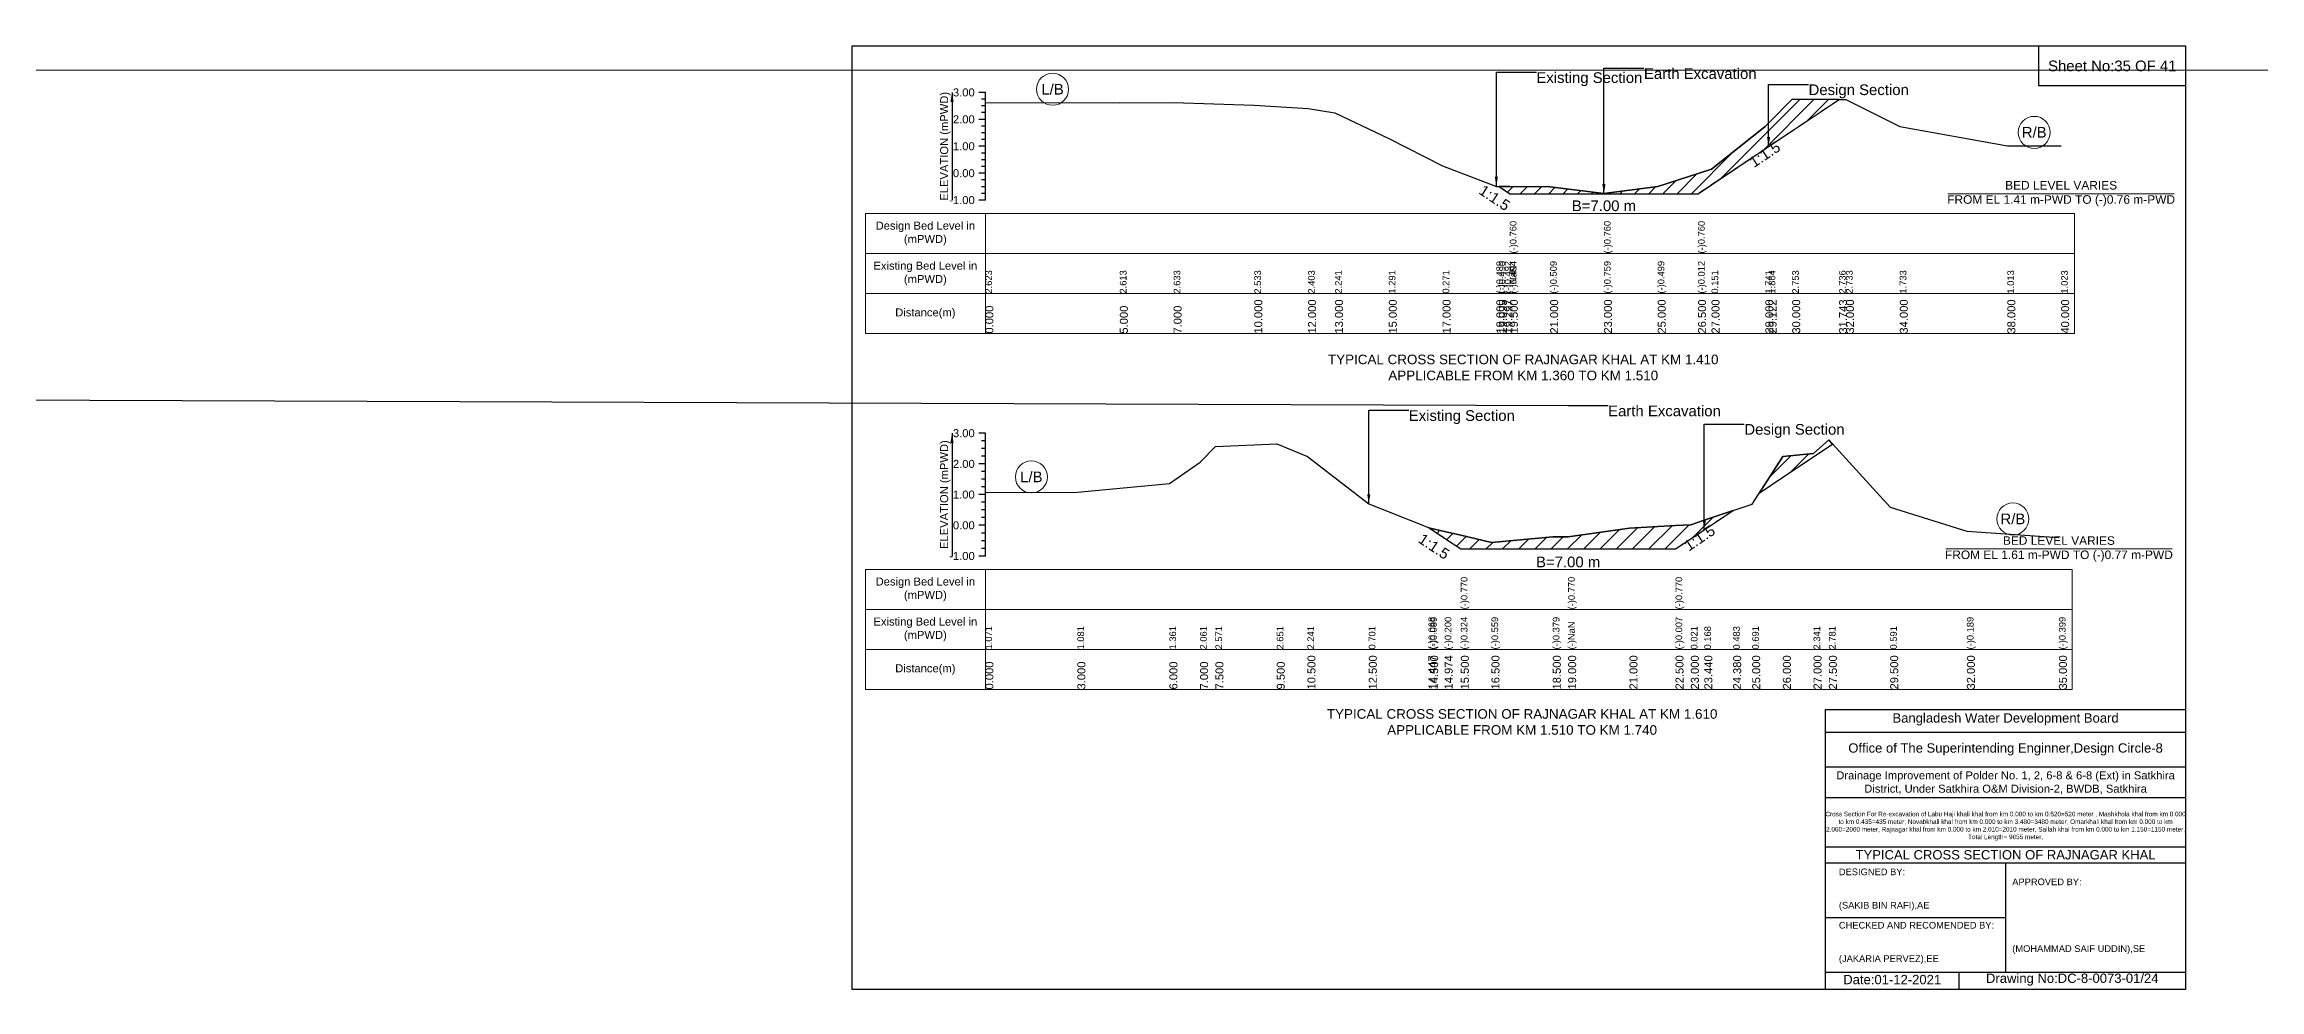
# Model space of a CAD drawing. Header units: inches. Extents: x 0 to 506000, y -4242 to 7.
# Drawn here: x 436366 to 446333, y -4242 to 7 of the extents above; entities that cross this region are included whole.
import ezdxf

# ---------------------------------------------------------------- set-up
doc = ezdxf.new("R2010")
doc.units = ezdxf.units.IN
doc.header["$LTSCALE"] = 7
doc.header["$MEASUREMENT"] = 0
doc.linetypes.add('DASHED', pattern=[0.75, 0.5, -0.25])
for name, color, linetype, lineweight in [('Cross section Data Border', 7, 'Continuous', 9), ('Cross Section Labels', 7, 'Continuous', 9), ('Design_Bed_Level for Xsection', 7, 'DASHED', 25), ('Existing_Bed_Level for Xsection', 7, 'Continuous', 25), ('Long Section Labels', 7, 'Continuous', 9)]:
    doc.layers.add(name, color=color, linetype=linetype, lineweight=lineweight)
doc.styles.get("Standard").update_dxf_attribs({"font": 'arial.ttf'})
doc.dimstyles.get("Standard").update_dxf_attribs({"dimtxt": 0.18, "dimasz": 0.18, "dimexe": 0.18, "dimexo": 0.0625, "dimgap": 0.09, "dimtad": 0, "dimtih": 1, "dimtoh": 1, "dimdec": 4, "dimzin": 0, "dimdsep": 46, "dimtxsty": 'Standard', "dimcen": 0.09, "dimadec": 0, "dimazin": 0, "dimtfac": 1, "dimtdec": 4, "dimtofl": 0, "dimtmove": 0, "dimatfit": 3, "dimfxl": 1, "dimtolj": 1, "dimtzin": 0, "dimarcsym": 0})

msp = doc.modelspace()

# ---------------------------------------------------------------- hatches: boundary and pattern name
at = {"layer": 'Existing_Bed_Level for Xsection'}
h = msp.add_hatch(dxfattribs=at)
h.set_pattern_fill('ANSI31', color=256, scale=363, style=0)
h.paths.add_polyline_path([(442910.5, -631.4), (442935, -647.8), (442959.5, -664.1), (443141, -664.1), (443383, -664.1), (443625, -664.1), (443806.5, -664.1), (443867, -623.8), (444109, -462.5), (444123.7, -452.6), (444230, -381.8), (444440.9, -241.2), (444230, -239), (444123.7, -346.6), (444109, -361.5), (443867, -553.9), (443806.5, -573.6), (443625, -632.5), (443383, -664), (443141, -633.8), (442959.5, -631.9), (442935, -631.7)])
h = msp.add_hatch(dxfattribs=at)
h.set_pattern_fill('ANSI31', color=256, scale=414, style=0)
h.paths.add_polyline_path([(444082.1, -2009.7), (444188, -1939.1), (444326, -1847.1), (444395, -1801.1), (444412.1, -1789.8), (444395, -1771.1), (444326, -1831.8), (444188, -1845.6)])
h = msp.add_hatch(dxfattribs=at)
h.set_pattern_fill('ANSI31', color=256, scale=414, style=0)
h.paths.add_polyline_path([(442593.7, -2164.3), (442601, -2169.1), (442666.4, -2212.7), (442739, -2261.1), (442877, -2261.1), (443153, -2261.1), (443222, -2261.1), (443498, -2261.1), (443705, -2261.1), (443774, -2215.1), (443834.7, -2174.6), (443964.4, -2088.2), (443834.7, -2131.6), (443774, -2152), (443705, -2155.8), (443498, -2167.1), (443222, -2207.2), (443153, -2207.2), (442877, -2232), (442739, -2199.6), (442666.4, -2182.5), (442601, -2167.1)])

# ---------------------------------------------------------------- linework, layer by layer
for points in [[(440000, 0), (446000, 0), (446000, -4242), (440000, -4242)], [(445340, 0), (446000, 0), (446000, -180), (445340, -180)]]:
    msp.add_lwpolyline(points, close=True)
for points in [[(444380, -4242), (444380, -2982), (446000, -2982)], [(444380, -3084), (446000, -3084)], [(444380, -3240), (446000, -3240)], [(444380, -3378), (446000, -3378)], [(444380, -3600), (446000, -3600)], [(444380, -3672), (446000, -3672)], [(445190, -3672), (445190, -4164)], [(444380, -3918), (445190, -3918)], [(444380, -4164), (446000, -4164)], [(444980, -4164), (444980, -4242)]]:
    msp.add_lwpolyline(points)
at = {"layer": 'Cross section Data Border'}
for points in [[(440060, -753.2), (445500, -753.2), (445500, -1293.2), (440060, -1293.2)], [(440060, -2352.9), (445490, -2352.9), (445490, -2892.9), (440060, -2892.9)]]:
    msp.add_lwpolyline(points, close=True, dxfattribs=at)
for points in [[(440600, -753.2), (440600, -1293.2)], [(440060, -933.2), (445500, -933.2)], [(440060, -1113.2), (445500, -1113.2)], [(440600, -2352.9), (440600, -2892.9)], [(440060, -2532.9), (445490, -2532.9)], [(440060, -2712.9), (445490, -2712.9)]]:
    msp.add_lwpolyline(points, dxfattribs=at)
at = {"layer": 'Cross Section Labels'}
for points in [[(444931, -664.1), (445949, -664.1)], [(444921, -2261.1), (445939, -2261.1)]]:
    msp.add_lwpolyline(points, dxfattribs=at)
for centre in [(440902.5, -194.9), (445319, -388.5), (440807, -1937.4), (445223, -2126.4)]:
    msp.add_circle(centre, 72, dxfattribs=at)
at = {"layer": 'Design_Bed_Level for Xsection'}
for points in [[(442910.5, -631.4), (442935, -647.8), (442959.5, -664.1), (443383, -664.1), (443806.5, -664.1), (444123.7, -452.6), (444440.9, -241.2)], [(442593.7, -2164.3), (442666.4, -2212.7), (442739, -2261.1), (443222, -2261.1), (443705, -2261.1), (443834.7, -2174.6), (443964.4, -2088.2)]]:
    msp.add_lwpolyline(points, dxfattribs=at)
at = {"layer": 'Existing_Bed_Level for Xsection'}
for points in [[(440600, -209.2), (440570, -209.2)], [(440600, -239.4), (440582, -239.4)], [(440600, -269.7), (440582, -269.7)], [(440600, -693.2), (440600, -572.2), (440600, -451.2), (440600, -330.2), (440600, -209.2)], [(440600, -254.8), (441205, -256), (441447, -253.6), (441810, -265.7), (442052, -281.4), (442173, -301), (442415, -415.9), (442657, -539.4), (442899, -631.3), (442910.5, -631.4), (442935, -631.7), (442959.5, -631.9), (442959.5, -631.9), (443141, -633.8), (443383, -664), (443383, -664), (443625, -632.5), (443806.5, -573.6), (443806.5, -573.6), (443867, -553.9), (444109, -361.5), (444123.7, -346.6), (444230, -239), (444440.9, -241.2), (444472, -241.5), (444714, -362.5), (445198, -449.6), (445440, -448.4)], [(440600, -330.2), (440570, -330.2)], [(440600, -299.9), (440582, -299.9)], [(440600, -360.4), (440582, -360.4)], [(440600, -390.7), (440582, -390.7)], [(440600, -451.2), (440570, -451.2)], [(440600, -420.9), (440582, -420.9)], [(440600, -481.4), (440582, -481.4)], [(440600, -572.2), (440570, -572.2)], [(440600, -511.7), (440582, -511.7)], [(440600, -541.9), (440582, -541.9)], [(440600, -693.2), (440570, -693.2)], [(440600, -602.4), (440582, -602.4)], [(440600, -632.7), (440582, -632.7)], [(440600, -662.9), (440582, -662.9)], [(440600, -1740.9), (440570, -1740.9)], [(440600, -1775.4), (440582, -1775.4)], [(440600, -2292.9), (440600, -2154.9), (440600, -2016.9), (440600, -1878.9), (440600, -1740.9)], [(440600, -2007.1), (441014, -2005.7), (441428, -1967), (441566, -1870.4), (441635, -1800.1), (441911, -1789), (442049, -1845.6), (442325, -2058.1), (442593.7, -2164.3), (442601, -2167.1), (442666.4, -2182.5), (442739, -2199.6), (442739, -2199.6), (442877, -2232), (443153, -2207.2), (443222, -2207.2), (443222, -2207.2), (443498, -2167.1), (443705, -2155.8), (443705, -2155.8), (443774, -2152), (443834.7, -2131.6), (443964.4, -2088.2), (444050, -2059.5), (444188, -1845.6), (444326, -1831.8), (444395, -1771.1), (444671, -2073.3), (445016, -2180.9), (445430, -2209.9)], [(440600, -1878.9), (440570, -1878.9)], [(440600, -1809.9), (440582, -1809.9)], [(440600, -1844.4), (440582, -1844.4)], [(440600, -1913.4), (440582, -1913.4)], [(440600, -1947.9), (440582, -1947.9)], [(440600, -1982.4), (440582, -1982.4)], [(440600, -2016.9), (440570, -2016.9)], [(440600, -2051.4), (440582, -2051.4)], [(440600, -2085.9), (440582, -2085.9)], [(440600, -2154.9), (440570, -2154.9)], [(440600, -2120.4), (440582, -2120.4)], [(440600, -2189.4), (440582, -2189.4)], [(440600, -2223.9), (440582, -2223.9)], [(440600, -2258.4), (440582, -2258.4)], [(440600, -2292.9), (440570, -2292.9)]]:
    msp.add_lwpolyline(points, dxfattribs=at)
for points in [[(442910.5, -631.4), (442910.5, -631.4), (442935, -647.8), (442959.5, -664.1), (442959.5, -664.1), (443141, -664.1), (443383, -664.1), (443383, -664.1), (443625, -664.1), (443806.5, -664.1), (443806.5, -664.1), (443867, -623.8), (444109, -462.5), (444123.7, -452.6), (444230, -381.8), (444440.9, -241.2), (444230, -239), (444123.7, -346.6), (444109, -361.5), (443867, -553.9), (443806.5, -573.6), (443806.5, -573.6), (443625, -632.5), (443383, -664), (443383, -664), (443141, -633.8), (442959.5, -631.9), (442959.5, -631.9), (442935, -631.7), (442910.5, -631.4)], [(444082.1, -2009.7), (444188, -1939.1), (444326, -1847.1), (444395, -1801.1), (444412.1, -1789.8), (444395, -1771.1), (444326, -1831.8), (444188, -1845.6)], [(442593.7, -2164.3), (442593.7, -2164.3), (442601, -2169.1), (442666.4, -2212.7), (442739, -2261.1), (442739, -2261.1), (442877, -2261.1), (443153, -2261.1), (443222, -2261.1), (443222, -2261.1), (443498, -2261.1), (443705, -2261.1), (443705, -2261.1), (443774, -2215.1), (443834.7, -2174.6), (443964.4, -2088.2), (443964.4, -2088.2), (443964.4, -2088.2), (443834.7, -2131.6), (443774, -2152), (443705, -2155.8), (443705, -2155.8), (443498, -2167.1), (443222, -2207.2), (443222, -2207.2), (443153, -2207.2), (442877, -2232), (442739, -2199.6), (442739, -2199.6), (442666.4, -2182.5), (442601, -2167.1), (442593.7, -2164.3)]]:
    msp.add_lwpolyline(points, close=True, dxfattribs=at)

# ---------------------------------------------------------------- texts
at = {"attachment_point": 5}
for s, insert, char_height in [('Sheet No:35 OF 41', (445670, -90), 48), ('Bangladesh Water Development Board', (445190, -3027), 42), ('Office of The Superintending Enginner,Design Circle-8', (445190, -3162), 42)]:
    msp.add_mtext(s, dxfattribs=dict(at, insert=insert, char_height=char_height))
for s, insert, char_height, width, attachment_point in [('Drainage Improvement of Polder No. 1, 2, 6-8 & 6-8 (Ext) in Satkhira District, Under Satkhira O&M Division-2, BWDB, Satkhira', (445190, -3312), 36, 1680, 5), ('Cross Section For Re-excavation of Labu Haji khali khal from km 0.000 to km 0.520=520 meter , Mashkhola khal from km 0.000 to km 0.435=435 meter, Novabkhali khal from km 0.000 to km 3.480=3480 meter, Omarkhali khal from km 0.000 to km 2.060=2060 meter, Rajnagar khal from km 0.000 to km 2.010=2010 meter, Sallah khal from km 0.000 to km 1.150=1150 meter, Total Length= 9655 meter. ', (445190, -3507), 20.5611, 1620, 5), ('TYPICAL CROSS SECTION OF RAJNAGAR KHAL', (445190, -3636), 42, 1680, 5), ('DESIGNED BY:^J^J^J(SAKIB BIN RAFI),AE', (444440, -3792), 30, 840, 4), ('APPROVED BY:^J^J^J^J^J^J(MOHAMMAD SAIF UDDIN),SE', (445220, -3912), 30, 840, 4), ('CHECKED AND RECOMENDED BY:^J^J^J(JAKARIA PERVEZ),EE', (444440, -4032), 30, 840, 4), ('Date:01-12-2021', (444680, -4197), 42, 840, 5), ('Drawing No:DC-8-0073-01/24', (445490, -4197), 42, 1320, 5)]:
    msp.add_mtext(s, dxfattribs=dict(insert=insert, char_height=char_height, width=width, attachment_point=attachment_point))
at = {"layer": 'Cross section Data Border', "char_height": 36, "width": 480, "attachment_point": 5}
for s, insert in [('Design Bed Level in (mPWD)', (440330, -843.2)), ('Existing Bed Level in (mPWD)', (440330, -1023.2)), ('Distance(m)', (440330, -1203.2)), ('Design Bed Level in (mPWD)', (440330, -2442.9)), ('Existing Bed Level in (mPWD)', (440330, -2622.9)), ('Distance(m)', (440330, -2802.9))]:
    msp.add_mtext(s, dxfattribs=dict(at, insert=insert))
at = {"layer": 'Cross Section Labels'}
for s, insert, char_height, attachment_point in [('Earth Excavation', (443563, -100.3), 48, 1), ('L/B', (440902.5, -194.9), 48, 5), ('Existing Section', (443079, -118.4), 48, 1), ('Design Section', (444303.7, -172.9), 48, 1), ('R/B', (445319, -388.5), 48, 5), ('B=7.00 m', (443383, -694.4), 48, 2), ('BED LEVEL VARIES ^JFROM EL 1.41 m-PWD TO (-)0.76 m-PWD', (445440, -664.1), 38.4, 5), ('TYPICAL CROSS SECTION OF RAJNAGAR KHAL AT KM 1.410^JAPPLICABLE FROM KM 1.360 TO KM 1.510', (443020, -1445.5), 43.2, 5), ('Existing Section', (442505, -1637.4), 48, 1), ('Earth Excavation', (443402, -1616.7), 48, 1), ('Design Section', (444014.7, -1699.5), 48, 1), ('L/B', (440807, -1937.4), 48, 5), ('R/B', (445223, -2126.4), 48, 5), ('BED LEVEL VARIES ^JFROM EL 1.61 m-PWD TO (-)0.77 m-PWD', (445430, -2261.1), 38.4, 5), ('B=7.00 m', (443222, -2295.6), 48, 2), ('TYPICAL CROSS SECTION OF RAJNAGAR KHAL AT KM 1.610^JAPPLICABLE FROM KM 1.510 TO KM 1.740', (443015, -3039), 43.2, 5)]:
    msp.add_mtext(s, dxfattribs=dict(at, insert=insert, char_height=char_height, attachment_point=attachment_point))
at = {"layer": 'Cross Section Labels', "char_height": 48, "attachment_point": 2}
for insert, rotation in [((444093.5, -467.8), 33.69007), ((442904.7, -662.9), 326.30993), ((443800.2, -2191.9), 33.69007), ((442631.9, -2229.9), 326.30993)]:
    msp.add_mtext('1:1.5', dxfattribs=dict(at, insert=insert, rotation=rotation))
at = {"layer": 'Existing_Bed_Level for Xsection', "char_height": 36, "attachment_point": 6}
for s, insert in [('3.00', (440552, -209.2)), ('2.00', (440552, -330.2)), ('1.00', (440552, -451.2)), ('0.00', (440552, -572.2)), ('-1.00', (440552, -693.2)), ('3.00', (440552, -1740.9)), ('2.00', (440552, -1878.9)), ('1.00', (440552, -2016.9)), ('0.00', (440552, -2154.9)), ('-1.00', (440552, -2292.9))]:
    msp.add_mtext(s, dxfattribs=dict(at, insert=insert))
at = {"layer": 'Existing_Bed_Level for Xsection', "char_height": 36, "attachment_point": 5, "rotation": 90}
for insert in [(440420, -451.2), (440420, -2016.9)]:
    msp.add_mtext('ELEVATION (mPWD)', dxfattribs=dict(at, insert=insert))
at = {"layer": 'Long Section Labels', "attachment_point": 1, "rotation": 90}
for s, insert, char_height in [('(-)0.760', (442959.5, -933.2), 30), ('(-)0.760', (443383, -933.2), 30), ('(-)0.760', (443806.5, -933.2), 30), ('(-)0.489', (442899, -1113.2), 30), ('(-)0.490', (442910.5, -1113.2), 30), ('(-)0.492', (442935, -1113.2), 30), ('(-)0.494', (442959.5, -1113.2), 30), ('(-)0.494', (442959.5, -1113.2), 30), ('(-)NaN', (442959.5, -1113.2), 30), ('(-)NaN', (442959.5, -1113.2), 30), ('(-)0.509', (443141, -1113.2), 30), ('(-)0.759', (443383, -1113.2), 30), ('(-)0.759', (443383, -1113.2), 30), ('(-)0.759', (443383, -1113.2), 30), ('(-)0.499', (443625, -1113.2), 30), ('(-)0.012', (443806.5, -1113.2), 30), ('(-)0.012', (443806.5, -1113.2), 30), ('2.623', (440600, -1113.2), 30), ('2.613', (441205, -1113.2), 30), ('2.633', (441447, -1113.2), 30), ('2.533', (441810, -1113.2), 30), ('2.403', (442052, -1113.2), 30), ('2.241', (442173, -1113.2), 30), ('1.291', (442415, -1113.2), 30), ('0.271', (442657, -1113.2), 30), ('0.151', (443867, -1113.2), 30), ('1.741', (444109, -1113.2), 30), ('1.864', (444123.7, -1113.2), 30), ('2.753', (444230, -1113.2), 30), ('2.736', (444440.9, -1113.2), 30), ('2.733', (444472, -1113.2), 30), ('1.733', (444714, -1113.2), 30), ('1.013', (445198, -1113.2), 30), ('1.023', (445440, -1113.2), 30), ('0.000', (440600, -1293.2), 36), ('5.000', (441205, -1293.2), 36), ('7.000', (441447, -1293.2), 36), ('10.000', (441810, -1293.2), 36), ('12.000', (442052, -1293.2), 36), ('13.000', (442173, -1293.2), 36), ('15.000', (442415, -1293.2), 36), ('17.000', (442657, -1293.2), 36), ('19.000', (442899, -1293.2), 36), ('19.095', (442910.5, -1293.2), 36), ('19.297', (442935, -1293.2), 36), ('19.500', (442959.5, -1293.2), 36), ('19.500', (442959.5, -1293.2), 36), ('19.500', (442959.5, -1293.2), 36), ('21.000', (443141, -1293.2), 36), ('23.000', (443383, -1293.2), 36), ('23.000', (443383, -1293.2), 36), ('23.000', (443383, -1293.2), 36), ('25.000', (443625, -1293.2), 36), ('26.500', (443806.5, -1293.2), 36), ('26.500', (443806.5, -1293.2), 36), ('26.500', (443806.5, -1293.2), 36), ('27.000', (443867, -1293.2), 36), ('29.000', (444109, -1293.2), 36), ('29.122', (444123.7, -1293.2), 36), ('30.000', (444230, -1293.2), 36), ('31.743', (444440.9, -1293.2), 36), ('32.000', (444472, -1293.2), 36), ('34.000', (444714, -1293.2), 36), ('38.000', (445198, -1293.2), 36), ('40.000', (445440, -1293.2), 36), ('(-)0.770', (442739, -2532.9), 30), ('(-)0.770', (443222, -2532.9), 30), ('(-)0.770', (443705, -2532.9), 30), ('(-)0.068', (442593.7, -2712.9), 30), ('(-)0.089', (442601, -2712.9), 30), ('(-)0.089', (442601, -2712.9), 30), ('(-)0.200', (442666.4, -2712.9), 30), ('(-)0.324', (442739, -2712.9), 30), ('(-)0.324', (442739, -2712.9), 30), ('(-)0.324', (442739, -2712.9), 30), ('(-)0.559', (442877, -2712.9), 30), ('(-)0.379', (443153, -2712.9), 30), ('(-)0.379', (443153, -2712.9), 30), ('(-)0.379', (443153, -2712.9), 30), ('(-)NaN', (443222, -2712.9), 30), ('(-)NaN', (443222, -2712.9), 30), ('(-)0.007', (443705, -2712.9), 30), ('(-)0.007', (443705, -2712.9), 30), ('(-)0.189', (445016, -2712.9), 30), ('(-)0.399', (445430, -2712.9), 30), ('1.071', (440600, -2712.9), 30), ('1.081', (441014, -2712.9), 30), ('1.361', (441428, -2712.9), 30), ('2.061', (441566, -2712.9), 30), ('2.571', (441635, -2712.9), 30), ('2.651', (441911, -2712.9), 30), ('2.241', (442049, -2712.9), 30), ('2.241', (442049, -2712.9), 30), ('0.701', (442325, -2712.9), 30), ('0.021', (443774, -2712.9), 30), ('0.168', (443834.7, -2712.9), 30), ('0.483', (443964.4, -2712.9), 30), ('0.691', (444050, -2712.9), 30), ('2.341', (444326, -2712.9), 30), ('2.781', (444395, -2712.9), 30), ('0.591', (444671, -2712.9), 30), ('0.000', (440600, -2892.9), 36), ('3.000', (441014, -2892.9), 36), ('6.000', (441428, -2892.9), 36), ('7.000', (441566, -2892.9), 36), ('7.500', (441635, -2892.9), 36), ('9.500', (441911, -2892.9), 36), ('10.500', (442049, -2892.9), 36), ('12.500', (442325, -2892.9), 36), ('14.447', (442593.7, -2892.9), 36), ('14.500', (442601, -2892.9), 36), ('14.974', (442666.4, -2892.9), 36), ('15.500', (442739, -2892.9), 36), ('15.500', (442739, -2892.9), 36), ('15.500', (442739, -2892.9), 36), ('16.500', (442877, -2892.9), 36), ('18.500', (443153, -2892.9), 36), ('19.000', (443222, -2892.9), 36), ('19.000', (443222, -2892.9), 36), ('19.000', (443222, -2892.9), 36), ('21.000', (443498, -2892.9), 36), ('22.500', (443705, -2892.9), 36), ('22.500', (443705, -2892.9), 36), ('22.500', (443705, -2892.9), 36), ('23.000', (443774, -2892.9), 36), ('23.440', (443834.7, -2892.9), 36), ('24.380', (443964.4, -2892.9), 36), ('25.000', (444050, -2892.9), 36), ('26.000', (444188, -2892.9), 36), ('27.000', (444326, -2892.9), 36), ('27.500', (444395, -2892.9), 36), ('29.500', (444671, -2892.9), 36), ('32.000', (445016, -2892.9), 36), ('35.000', (445430, -2892.9), 36)]:
    msp.add_mtext(s, dxfattribs=dict(at, insert=insert, char_height=char_height))

# ---------------------------------------------------------------- leaders
at = {"layer": 'Cross Section Labels', "annotation_type": 0, "has_hookline": 1, "hookline_direction": 0}
for points, text_width in [([(0, 0), (452717.5, -111.2), (452897.4, -111.2)], 497), ([(0, 0), (443222, -1616.7), (443401.9, -1616.7)], 497), ([(442899, -631.3), (442899, -118.4), (443078.9, -118.4)], 467.2), ([(443383, -664.1), (443383, -100.3), (443562.9, -100.3)], 497), ([(444123.7, -452.6), (444123.7, -172.9), (444303.6, -172.9)], 441.2), ([(442325, -2058.1), (442325, -1637.4), (442504.9, -1637.4)], 467.2), ([(443834.7, -2174.6), (443834.7, -1699.5), (444014.6, -1699.5)], 441.2)]:
    msp.add_leader(points, dimstyle='Standard', override={"dimasz": 43.2}, dxfattribs=dict(at, text_width=text_width))
at = {"layer": 'Existing_Bed_Level for Xsection'}
for points in [[(440450, -209.2), (440450, -693.2)], [(440450, -1740.9), (440450, -2292.9)]]:
    msp.add_leader(points, dimstyle='Standard', override={"dimasz": 43.2}, dxfattribs=at)

doc.saveas('drawing.dxf')
